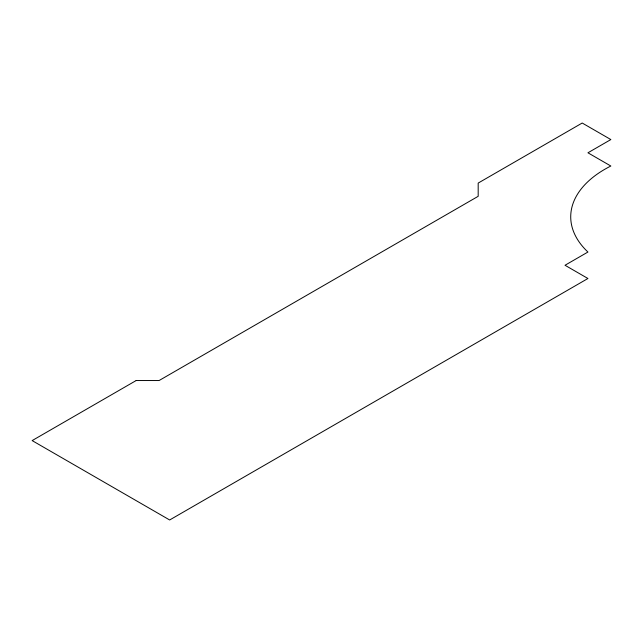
<?xml version="1.0" encoding="UTF-8"?>
<svg xmlns="http://www.w3.org/2000/svg" width="643" height="643" viewBox="0 0 643 643"><rect width="100%" height="100%" fill="white"/><g stroke="black" fill="none" stroke-linecap="round" stroke-linejoin="round"><path stroke-width="0.96" d="M136.171 380.535L32.15 440.592L169.664 519.978L587.935 278.499L565.012 265.262L587.935 252.032A116.584 67.306 0 0 1 610.85 166.023L587.935 152.793L610.85 139.563L582.204 123.022L478.183 183.078L478.183 196.308L159.094 380.535L136.171 380.535"/></g></svg>
